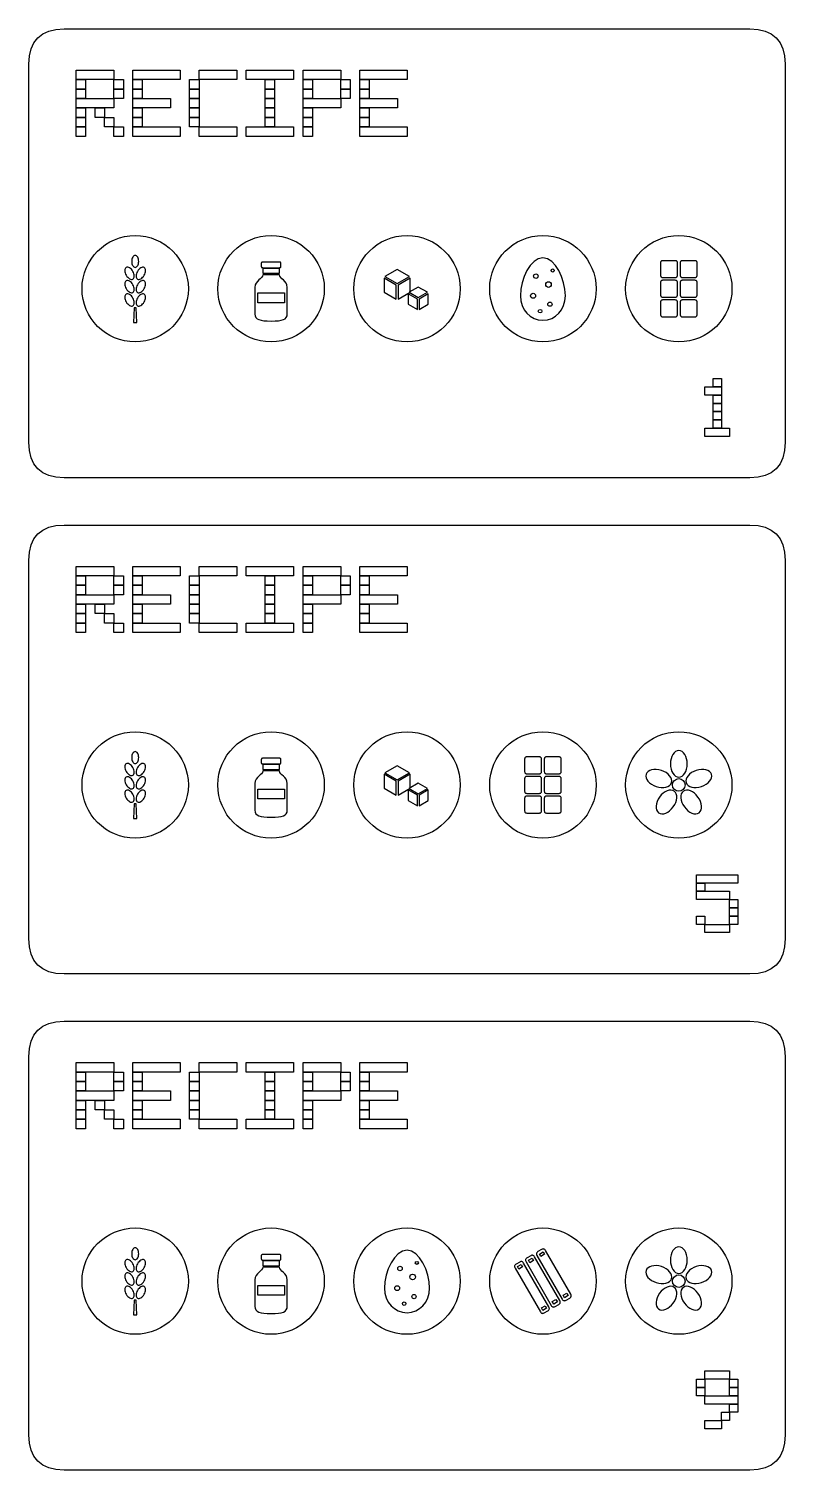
# Model space of a CAD drawing. Extents: x 4 to 272, y 4 to 252.
# Drawn here: x 4 to 68, y 130 to 252 of the extents above; entities that cross this region are included whole.
import ezdxf

# ---------------------------------------------------------------- set-up
doc = ezdxf.new("R2010")
doc.units = 0
doc.layers.add('CUT', color=1, linetype='CONTINUOUS')
doc.layers.add('RASTER', color=7, linetype='CONTINUOUS')

msp = doc.modelspace()

# ---------------------------------------------------------------- linework, layer by layer
at = {"layer": 'CUT'}
for points in [[(4, 249), (4.047, 249.703), (4.188, 250.313), (4.422, 250.828), (4.75, 251.25), (5.172, 251.578), (5.688, 251.813), (6.297, 251.953), (7, 252), (65, 252), (65.703, 251.953), (66.313, 251.813), (66.828, 251.578), (67.25, 251.25), (67.578, 250.828), (67.813, 250.313), (67.953, 249.703), (68, 249), (68, 217), (67.953, 216.297), (67.813, 215.688), (67.578, 215.172), (67.25, 214.75), (66.828, 214.422), (66.313, 214.188), (65.703, 214.047), (65, 214), (7, 214), (6.297, 214.047), (5.688, 214.188), (5.172, 214.422), (4.75, 214.75), (4.422, 215.172), (4.188, 215.688), (4.047, 216.297), (4, 217)], [(4, 207), (4.047, 207.703), (4.188, 208.313), (4.422, 208.828), (4.75, 209.25), (5.172, 209.578), (5.688, 209.813), (6.297, 209.953), (7, 210), (65, 210), (65.703, 209.953), (66.313, 209.813), (66.828, 209.578), (67.25, 209.25), (67.578, 208.828), (67.813, 208.313), (67.953, 207.703), (68, 207), (68, 175), (67.953, 174.297), (67.813, 173.688), (67.578, 173.172), (67.25, 172.75), (66.828, 172.422), (66.313, 172.188), (65.703, 172.047), (65, 172), (7, 172), (6.297, 172.047), (5.688, 172.188), (5.172, 172.422), (4.75, 172.75), (4.422, 173.172), (4.188, 173.688), (4.047, 174.297), (4, 175)], [(4, 165), (4.047, 165.703), (4.188, 166.313), (4.422, 166.828), (4.75, 167.25), (5.172, 167.578), (5.688, 167.813), (6.297, 167.953), (7, 168), (65, 168), (65.703, 167.953), (66.313, 167.813), (66.828, 167.578), (67.25, 167.25), (67.578, 166.828), (67.813, 166.313), (67.953, 165.703), (68, 165), (68, 133), (67.953, 132.297), (67.813, 131.688), (67.578, 131.172), (67.25, 130.75), (66.828, 130.422), (66.313, 130.188), (65.703, 130.047), (65, 130), (7, 130), (6.297, 130.047), (5.688, 130.188), (5.172, 130.422), (4.75, 130.75), (4.422, 131.172), (4.188, 131.688), (4.047, 132.297), (4, 133)]]:
    msp.add_lwpolyline(points, close=True, dxfattribs=at)
at = {"layer": 'RASTER'}
for points in [[(8, 248.5), (11.2, 248.5), (11.2, 247.7), (8, 247.7)], [(8, 247.7), (8.8, 247.7), (8.8, 246.9), (8, 246.9)], [(11.2, 247.7), (12, 247.7), (12, 246.9), (11.2, 246.9)], [(12.8, 248.5), (16.8, 248.5), (16.8, 247.7), (12.8, 247.7)], [(12.8, 247.7), (13.6, 247.7), (13.6, 246.9), (12.8, 246.9)], [(17.6, 247.7), (18.4, 247.7), (18.4, 246.9), (17.6, 246.9)], [(18.4, 248.5), (21.6, 248.5), (21.6, 247.7), (18.4, 247.7)], [(22.4, 248.5), (26.4, 248.5), (26.4, 247.7), (22.4, 247.7)], [(24, 247.7), (24.8, 247.7), (24.8, 246.9), (24, 246.9)], [(27.2, 248.5), (30.4, 248.5), (30.4, 247.7), (27.2, 247.7)], [(27.2, 247.7), (28, 247.7), (28, 246.9), (27.2, 246.9)], [(30.4, 247.7), (31.2, 247.7), (31.2, 246.9), (30.4, 246.9)], [(32, 248.5), (36, 248.5), (36, 247.7), (32, 247.7)], [(32, 247.7), (32.8, 247.7), (32.8, 246.9), (32, 246.9)], [(8, 246.9), (8.8, 246.9), (8.8, 246.1), (8, 246.1)], [(11.2, 246.9), (12, 246.9), (12, 246.1), (11.2, 246.1)], [(12.8, 246.9), (13.6, 246.9), (13.6, 246.1), (12.8, 246.1)], [(17.6, 246.9), (18.4, 246.9), (18.4, 246.1), (17.6, 246.1)], [(24, 246.9), (24.8, 246.9), (24.8, 246.1), (24, 246.1)], [(27.2, 246.9), (28, 246.9), (28, 246.1), (27.2, 246.1)], [(30.4, 246.9), (31.2, 246.9), (31.2, 246.1), (30.4, 246.1)], [(32, 246.9), (32.8, 246.9), (32.8, 246.1), (32, 246.1)], [(8, 246.1), (11.2, 246.1), (11.2, 245.3), (8, 245.3)], [(8, 245.3), (8.8, 245.3), (8.8, 244.5), (8, 244.5)], [(9.6, 245.3), (10.4, 245.3), (10.4, 244.5), (9.6, 244.5)], [(12.8, 246.1), (16, 246.1), (16, 245.3), (12.8, 245.3)], [(12.8, 245.3), (13.6, 245.3), (13.6, 244.5), (12.8, 244.5)], [(17.6, 246.1), (18.4, 246.1), (18.4, 245.3), (17.6, 245.3)], [(17.6, 245.3), (18.4, 245.3), (18.4, 244.5), (17.6, 244.5)], [(24, 246.1), (24.8, 246.1), (24.8, 245.3), (24, 245.3)], [(24, 245.3), (24.8, 245.3), (24.8, 244.5), (24, 244.5)], [(27.2, 246.1), (30.4, 246.1), (30.4, 245.3), (27.2, 245.3)], [(27.2, 245.3), (28, 245.3), (28, 244.5), (27.2, 244.5)], [(32, 246.1), (35.2, 246.1), (35.2, 245.3), (32, 245.3)], [(32, 245.3), (32.8, 245.3), (32.8, 244.5), (32, 244.5)], [(8, 244.5), (8.8, 244.5), (8.8, 243.7), (8, 243.7)], [(10.4, 244.5), (11.2, 244.5), (11.2, 243.7), (10.4, 243.7)], [(12.8, 244.5), (13.6, 244.5), (13.6, 243.7), (12.8, 243.7)], [(17.6, 244.5), (18.4, 244.5), (18.4, 243.7), (17.6, 243.7)], [(24, 244.5), (24.8, 244.5), (24.8, 243.7), (24, 243.7)], [(27.2, 244.5), (28, 244.5), (28, 243.7), (27.2, 243.7)], [(32, 244.5), (32.8, 244.5), (32.8, 243.7), (32, 243.7)], [(8, 243.7), (8.8, 243.7), (8.8, 242.9), (8, 242.9)], [(11.2, 243.7), (12, 243.7), (12, 242.9), (11.2, 242.9)], [(12.8, 243.7), (16.8, 243.7), (16.8, 242.9), (12.8, 242.9)], [(18.4, 243.7), (21.6, 243.7), (21.6, 242.9), (18.4, 242.9)], [(22.4, 243.7), (26.4, 243.7), (26.4, 242.9), (22.4, 242.9)], [(27.2, 243.7), (28, 243.7), (28, 242.9), (27.2, 242.9)], [(32, 243.7), (36, 243.7), (36, 242.9), (32, 242.9)], [(12.808, 231.47), (12.745, 231.565), (12.676, 231.648), (12.602, 231.715), (12.525, 231.768), (12.449, 231.803), (12.375, 231.821), (12.305, 231.818), (12.243, 231.795), (12.191, 231.753), (12.155, 231.694), (12.133, 231.621), (12.125, 231.537), (12.132, 231.445), (12.154, 231.347), (12.191, 231.245), (12.242, 231.143), (12.304, 231.048), (12.374, 230.966), (12.448, 230.898), (12.524, 230.846), (12.601, 230.81), (12.675, 230.793), (12.744, 230.795), (12.807, 230.818), (12.858, 230.861), (12.895, 230.92), (12.917, 230.993), (12.924, 231.077), (12.917, 231.169), (12.895, 231.267), (12.859, 231.368), (12.808, 231.47)], [(13.297, 232.317), (13.291, 232.418), (13.274, 232.513), (13.246, 232.599), (13.21, 232.674), (13.166, 232.735), (13.116, 232.782), (13.06, 232.811), (13, 232.822), (12.94, 232.811), (12.884, 232.782), (12.834, 232.735), (12.79, 232.674), (12.754, 232.599), (12.726, 232.513), (12.709, 232.418), (12.703, 232.317), (12.709, 232.215), (12.726, 232.12), (12.754, 232.034), (12.79, 231.96), (12.834, 231.898), (12.884, 231.851), (12.94, 231.822), (13, 231.812), (13.06, 231.822), (13.116, 231.851), (13.166, 231.898), (13.21, 231.96), (13.246, 232.034), (13.274, 232.12), (13.291, 232.215), (13.297, 232.317)], [(13.758, 231.143), (13.809, 231.245), (13.846, 231.347), (13.868, 231.445), (13.875, 231.537), (13.867, 231.621), (13.845, 231.694), (13.809, 231.753), (13.757, 231.795), (13.695, 231.818), (13.625, 231.821), (13.551, 231.803), (13.475, 231.768), (13.398, 231.715), (13.324, 231.648), (13.255, 231.565), (13.192, 231.47), (13.141, 231.368), (13.105, 231.267), (13.083, 231.169), (13.076, 231.077), (13.083, 230.993), (13.105, 230.92), (13.142, 230.861), (13.193, 230.818), (13.256, 230.795), (13.325, 230.793), (13.399, 230.81), (13.476, 230.846), (13.552, 230.898), (13.626, 230.966), (13.696, 231.048), (13.758, 231.143)], [(23.668, 232.138), (23.668, 231.901), (23.67, 231.873), (23.676, 231.849), (23.685, 231.828), (23.698, 231.812), (23.715, 231.799), (23.735, 231.789), (23.759, 231.784), (23.787, 231.782), (25.213, 231.782), (25.241, 231.784), (25.265, 231.789), (25.285, 231.799), (25.302, 231.812), (25.315, 231.828), (25.324, 231.849), (25.33, 231.873), (25.332, 231.901), (25.332, 232.138), (25.33, 232.166), (25.324, 232.19), (25.315, 232.211), (25.302, 232.228), (25.285, 232.24), (25.265, 232.25), (25.241, 232.255), (25.213, 232.257), (23.787, 232.257), (23.759, 232.255), (23.735, 232.25), (23.715, 232.24), (23.698, 232.228), (23.685, 232.211), (23.676, 232.19), (23.67, 232.166), (23.668, 232.138)], [(47.5, 232.614), (47.111, 232.534), (46.752, 232.313), (46.429, 231.975), (46.149, 231.544), (45.919, 231.047), (45.746, 230.509), (45.637, 229.953), (45.599, 229.406), (45.637, 228.976), (45.746, 228.58), (45.919, 228.226), (46.149, 227.921), (46.429, 227.672), (46.752, 227.485), (47.111, 227.368), (47.5, 227.327), (47.889, 227.368), (48.248, 227.485), (48.571, 227.672), (48.851, 227.921), (49.081, 228.226), (49.254, 228.58), (49.363, 228.976), (49.401, 229.406), (49.363, 229.953), (49.254, 230.509), (49.081, 231.047), (48.851, 231.544), (48.571, 231.975), (48.248, 232.313), (47.889, 232.534), (47.5, 232.614)], [(57.456, 232.198), (57.456, 231.129), (57.458, 231.087), (57.467, 231.051), (57.481, 231.02), (57.5, 230.995), (57.525, 230.975), (57.556, 230.962), (57.592, 230.953), (57.634, 230.95), (58.703, 230.95), (58.745, 230.953), (58.781, 230.962), (58.812, 230.975), (58.837, 230.995), (58.856, 231.02), (58.87, 231.051), (58.878, 231.087), (58.881, 231.129), (58.881, 232.198), (58.878, 232.24), (58.87, 232.276), (58.856, 232.306), (58.837, 232.331), (58.812, 232.351), (58.781, 232.365), (58.745, 232.373), (58.703, 232.376), (57.634, 232.376), (57.592, 232.373), (57.556, 232.365), (57.525, 232.351), (57.5, 232.331), (57.481, 232.306), (57.467, 232.276), (57.458, 232.24), (57.456, 232.198)], [(59.119, 232.198), (59.119, 231.129), (59.122, 231.087), (59.13, 231.051), (59.144, 231.02), (59.163, 230.995), (59.188, 230.975), (59.219, 230.962), (59.255, 230.953), (59.297, 230.95), (60.366, 230.95), (60.408, 230.953), (60.444, 230.962), (60.475, 230.975), (60.5, 230.995), (60.519, 231.02), (60.533, 231.051), (60.542, 231.087), (60.544, 231.129), (60.544, 232.198), (60.542, 232.24), (60.533, 232.276), (60.519, 232.306), (60.5, 232.331), (60.475, 232.351), (60.444, 232.365), (60.408, 232.373), (60.366, 232.376), (59.297, 232.376), (59.255, 232.373), (59.219, 232.365), (59.188, 232.351), (59.163, 232.331), (59.144, 232.306), (59.13, 232.276), (59.122, 232.24), (59.119, 232.198)], [(12.808, 230.342), (12.745, 230.437), (12.676, 230.519), (12.602, 230.587), (12.525, 230.639), (12.449, 230.675), (12.375, 230.692), (12.305, 230.69), (12.243, 230.667), (12.191, 230.624), (12.155, 230.565), (12.133, 230.492), (12.125, 230.408), (12.132, 230.316), (12.154, 230.218), (12.191, 230.117), (12.242, 230.015), (12.304, 229.92), (12.374, 229.837), (12.448, 229.77), (12.524, 229.717), (12.601, 229.682), (12.675, 229.664), (12.744, 229.667), (12.807, 229.69), (12.858, 229.732), (12.895, 229.791), (12.917, 229.864), (12.924, 229.948), (12.917, 230.04), (12.895, 230.138), (12.859, 230.24), (12.808, 230.342)], [(13.758, 230.015), (13.809, 230.117), (13.846, 230.218), (13.868, 230.316), (13.875, 230.408), (13.867, 230.492), (13.845, 230.565), (13.809, 230.624), (13.757, 230.667), (13.695, 230.69), (13.625, 230.692), (13.551, 230.675), (13.475, 230.639), (13.398, 230.587), (13.324, 230.519), (13.255, 230.437), (13.192, 230.342), (13.141, 230.24), (13.105, 230.138), (13.083, 230.04), (13.076, 229.948), (13.083, 229.864), (13.105, 229.791), (13.142, 229.732), (13.193, 229.69), (13.256, 229.667), (13.325, 229.664), (13.399, 229.682), (13.476, 229.717), (13.552, 229.77), (13.626, 229.837), (13.696, 229.92), (13.758, 230.015)], [(23.787, 231.188), (23.759, 231.064), (23.685, 230.954), (23.58, 230.85), (23.461, 230.743), (23.341, 230.624), (23.236, 230.486), (23.162, 230.321), (23.134, 230.119), (23.134, 227.862), (23.154, 227.7), (23.214, 227.568), (23.315, 227.465), (23.461, 227.386), (23.65, 227.33), (23.886, 227.294), (24.168, 227.274), (24.5, 227.268), (24.832, 227.274), (25.114, 227.294), (25.35, 227.33), (25.539, 227.386), (25.685, 227.465), (25.786, 227.568), (25.846, 227.7), (25.866, 227.862), (25.866, 230.119), (25.838, 230.321), (25.764, 230.486), (25.659, 230.624), (25.54, 230.743), (25.42, 230.85), (25.315, 230.954), (25.241, 231.064), (25.213, 231.188), (23.787, 231.188)], [(23.787, 231.723), (23.787, 231.307), (25.213, 231.307), (25.213, 231.723), (23.787, 231.723)], [(34.062, 230.909), (34.062, 229.721), (35.096, 229.127), (35.096, 230.315), (34.062, 230.909)], [(35.168, 231.628), (34.135, 231.034), (35.168, 230.44), (36.202, 231.034), (35.168, 231.628)], [(35.241, 230.315), (35.241, 229.127), (36.274, 229.721), (36.274, 230.909), (35.241, 230.315)], [(57.456, 230.535), (57.456, 229.465), (57.458, 229.424), (57.467, 229.387), (57.481, 229.357), (57.5, 229.332), (57.525, 229.312), (57.556, 229.298), (57.592, 229.29), (57.634, 229.287), (58.703, 229.287), (58.745, 229.29), (58.781, 229.298), (58.812, 229.312), (58.837, 229.332), (58.856, 229.357), (58.87, 229.387), (58.878, 229.424), (58.881, 229.465), (58.881, 230.535), (58.878, 230.576), (58.87, 230.613), (58.856, 230.643), (58.837, 230.668), (58.812, 230.688), (58.781, 230.702), (58.745, 230.71), (58.703, 230.713), (57.634, 230.713), (57.592, 230.71), (57.556, 230.702), (57.525, 230.688), (57.5, 230.668), (57.481, 230.643), (57.467, 230.613), (57.458, 230.576), (57.456, 230.535)], [(59.119, 230.535), (59.119, 229.465), (59.122, 229.424), (59.13, 229.387), (59.144, 229.357), (59.163, 229.332), (59.188, 229.312), (59.219, 229.298), (59.255, 229.29), (59.297, 229.287), (60.366, 229.287), (60.408, 229.29), (60.444, 229.298), (60.475, 229.312), (60.5, 229.332), (60.519, 229.357), (60.533, 229.387), (60.542, 229.424), (60.544, 229.465), (60.544, 230.535), (60.542, 230.576), (60.533, 230.613), (60.519, 230.643), (60.5, 230.668), (60.475, 230.688), (60.444, 230.702), (60.408, 230.71), (60.366, 230.713), (59.297, 230.713), (59.255, 230.71), (59.219, 230.702), (59.188, 230.688), (59.163, 230.668), (59.144, 230.643), (59.13, 230.613), (59.122, 230.576), (59.119, 230.535)], [(12.808, 229.213), (12.745, 229.308), (12.676, 229.39), (12.602, 229.458), (12.525, 229.511), (12.449, 229.546), (12.375, 229.563), (12.305, 229.561), (12.243, 229.538), (12.191, 229.495), (12.155, 229.436), (12.133, 229.364), (12.125, 229.28), (12.132, 229.187), (12.154, 229.089), (12.191, 228.988), (12.242, 228.886), (12.304, 228.791), (12.374, 228.709), (12.448, 228.641), (12.524, 228.589), (12.601, 228.553), (12.675, 228.536), (12.744, 228.538), (12.807, 228.561), (12.858, 228.604), (12.895, 228.663), (12.917, 228.736), (12.924, 228.82), (12.917, 228.912), (12.895, 229.01), (12.859, 229.111), (12.808, 229.213)], [(13.758, 228.886), (13.809, 228.988), (13.846, 229.089), (13.868, 229.187), (13.875, 229.28), (13.867, 229.364), (13.845, 229.436), (13.809, 229.495), (13.757, 229.538), (13.695, 229.561), (13.625, 229.563), (13.551, 229.546), (13.475, 229.511), (13.398, 229.458), (13.324, 229.39), (13.255, 229.308), (13.192, 229.213), (13.141, 229.111), (13.105, 229.01), (13.083, 228.912), (13.076, 228.82), (13.083, 228.736), (13.105, 228.663), (13.142, 228.604), (13.193, 228.561), (13.256, 228.538), (13.325, 228.536), (13.399, 228.553), (13.476, 228.589), (13.552, 228.641), (13.626, 228.709), (13.696, 228.791), (13.758, 228.886)], [(23.371, 229.644), (25.629, 229.644), (25.629, 228.812), (23.371, 228.812), (23.371, 229.644)], [(36.103, 229.572), (36.103, 228.681), (36.878, 228.236), (36.878, 229.127), (36.103, 229.572)], [(36.95, 230.143), (36.175, 229.697), (36.95, 229.252), (37.726, 229.697), (36.95, 230.143)], [(37.023, 229.127), (37.023, 228.236), (37.798, 228.681), (37.798, 229.572), (37.023, 229.127)], [(12.911, 228.396), (12.852, 227.149), (13.149, 227.149), (13.089, 228.396), (12.911, 228.396)], [(57.456, 228.871), (57.456, 227.802), (57.458, 227.76), (57.467, 227.724), (57.481, 227.694), (57.5, 227.669), (57.525, 227.649), (57.556, 227.635), (57.592, 227.627), (57.634, 227.624), (58.703, 227.624), (58.745, 227.627), (58.781, 227.635), (58.812, 227.649), (58.837, 227.669), (58.856, 227.694), (58.87, 227.724), (58.878, 227.76), (58.881, 227.802), (58.881, 228.871), (58.878, 228.913), (58.87, 228.949), (58.856, 228.98), (58.837, 229.005), (58.812, 229.025), (58.781, 229.038), (58.745, 229.047), (58.703, 229.05), (57.634, 229.05), (57.592, 229.047), (57.556, 229.038), (57.525, 229.025), (57.5, 229.005), (57.481, 228.98), (57.467, 228.949), (57.458, 228.913), (57.456, 228.871)], [(59.119, 228.871), (59.119, 227.802), (59.122, 227.76), (59.13, 227.724), (59.144, 227.694), (59.163, 227.669), (59.188, 227.649), (59.219, 227.635), (59.255, 227.627), (59.297, 227.624), (60.366, 227.624), (60.408, 227.627), (60.444, 227.635), (60.475, 227.649), (60.5, 227.669), (60.519, 227.694), (60.533, 227.724), (60.542, 227.76), (60.544, 227.802), (60.544, 228.871), (60.542, 228.913), (60.533, 228.949), (60.519, 228.98), (60.5, 229.005), (60.475, 229.025), (60.444, 229.038), (60.408, 229.047), (60.366, 229.05), (59.297, 229.05), (59.255, 229.047), (59.219, 229.038), (59.188, 229.025), (59.163, 229.005), (59.144, 228.98), (59.13, 228.949), (59.122, 228.913), (59.119, 228.871)], [(61.9, 222.4), (62.6, 222.4), (62.6, 221.7), (61.9, 221.7)], [(61.2, 221.7), (62.6, 221.7), (62.6, 221), (61.2, 221)], [(61.9, 221), (62.6, 221), (62.6, 220.3), (61.9, 220.3)], [(61.9, 220.3), (62.6, 220.3), (62.6, 219.6), (61.9, 219.6)], [(61.9, 219.6), (62.6, 219.6), (62.6, 218.9), (61.9, 218.9)], [(61.9, 218.9), (62.6, 218.9), (62.6, 218.2), (61.9, 218.2)], [(61.2, 218.2), (63.3, 218.2), (63.3, 217.5), (61.2, 217.5)], [(8, 206.5), (11.2, 206.5), (11.2, 205.7), (8, 205.7)], [(12.8, 206.5), (16.8, 206.5), (16.8, 205.7), (12.8, 205.7)], [(18.4, 206.5), (21.6, 206.5), (21.6, 205.7), (18.4, 205.7)], [(22.4, 206.5), (26.4, 206.5), (26.4, 205.7), (22.4, 205.7)], [(27.2, 206.5), (30.4, 206.5), (30.4, 205.7), (27.2, 205.7)], [(32, 206.5), (36, 206.5), (36, 205.7), (32, 205.7)], [(8, 205.7), (8.8, 205.7), (8.8, 204.9), (8, 204.9)], [(11.2, 205.7), (12, 205.7), (12, 204.9), (11.2, 204.9)], [(12.8, 205.7), (13.6, 205.7), (13.6, 204.9), (12.8, 204.9)], [(17.6, 205.7), (18.4, 205.7), (18.4, 204.9), (17.6, 204.9)], [(24, 205.7), (24.8, 205.7), (24.8, 204.9), (24, 204.9)], [(27.2, 205.7), (28, 205.7), (28, 204.9), (27.2, 204.9)], [(30.4, 205.7), (31.2, 205.7), (31.2, 204.9), (30.4, 204.9)], [(32, 205.7), (32.8, 205.7), (32.8, 204.9), (32, 204.9)], [(8, 204.9), (8.8, 204.9), (8.8, 204.1), (8, 204.1)], [(8, 204.1), (11.2, 204.1), (11.2, 203.3), (8, 203.3)], [(11.2, 204.9), (12, 204.9), (12, 204.1), (11.2, 204.1)], [(12.8, 204.9), (13.6, 204.9), (13.6, 204.1), (12.8, 204.1)], [(12.8, 204.1), (16, 204.1), (16, 203.3), (12.8, 203.3)], [(17.6, 204.9), (18.4, 204.9), (18.4, 204.1), (17.6, 204.1)], [(17.6, 204.1), (18.4, 204.1), (18.4, 203.3), (17.6, 203.3)], [(24, 204.9), (24.8, 204.9), (24.8, 204.1), (24, 204.1)], [(24, 204.1), (24.8, 204.1), (24.8, 203.3), (24, 203.3)], [(27.2, 204.9), (28, 204.9), (28, 204.1), (27.2, 204.1)], [(27.2, 204.1), (30.4, 204.1), (30.4, 203.3), (27.2, 203.3)], [(30.4, 204.9), (31.2, 204.9), (31.2, 204.1), (30.4, 204.1)], [(32, 204.9), (32.8, 204.9), (32.8, 204.1), (32, 204.1)], [(32, 204.1), (35.2, 204.1), (35.2, 203.3), (32, 203.3)], [(8, 203.3), (8.8, 203.3), (8.8, 202.5), (8, 202.5)], [(9.6, 203.3), (10.4, 203.3), (10.4, 202.5), (9.6, 202.5)], [(12.8, 203.3), (13.6, 203.3), (13.6, 202.5), (12.8, 202.5)], [(17.6, 203.3), (18.4, 203.3), (18.4, 202.5), (17.6, 202.5)], [(24, 203.3), (24.8, 203.3), (24.8, 202.5), (24, 202.5)], [(27.2, 203.3), (28, 203.3), (28, 202.5), (27.2, 202.5)], [(32, 203.3), (32.8, 203.3), (32.8, 202.5), (32, 202.5)], [(8, 202.5), (8.8, 202.5), (8.8, 201.7), (8, 201.7)], [(8, 201.7), (8.8, 201.7), (8.8, 200.9), (8, 200.9)], [(10.4, 202.5), (11.2, 202.5), (11.2, 201.7), (10.4, 201.7)], [(11.2, 201.7), (12, 201.7), (12, 200.9), (11.2, 200.9)], [(12.8, 202.5), (13.6, 202.5), (13.6, 201.7), (12.8, 201.7)], [(12.8, 201.7), (16.8, 201.7), (16.8, 200.9), (12.8, 200.9)], [(17.6, 202.5), (18.4, 202.5), (18.4, 201.7), (17.6, 201.7)], [(18.4, 201.7), (21.6, 201.7), (21.6, 200.9), (18.4, 200.9)], [(22.4, 201.7), (26.4, 201.7), (26.4, 200.9), (22.4, 200.9)], [(24, 202.5), (24.8, 202.5), (24.8, 201.7), (24, 201.7)], [(27.2, 202.5), (28, 202.5), (28, 201.7), (27.2, 201.7)], [(27.2, 201.7), (28, 201.7), (28, 200.9), (27.2, 200.9)], [(32, 202.5), (32.8, 202.5), (32.8, 201.7), (32, 201.7)], [(32, 201.7), (36, 201.7), (36, 200.9), (32, 200.9)], [(13.297, 190.317), (13.291, 190.418), (13.274, 190.513), (13.246, 190.599), (13.21, 190.674), (13.166, 190.735), (13.116, 190.782), (13.06, 190.811), (13, 190.822), (12.94, 190.811), (12.884, 190.782), (12.834, 190.735), (12.79, 190.674), (12.754, 190.599), (12.726, 190.513), (12.709, 190.418), (12.703, 190.317), (12.709, 190.215), (12.726, 190.12), (12.754, 190.034), (12.79, 189.96), (12.834, 189.898), (12.884, 189.851), (12.94, 189.822), (13, 189.812), (13.06, 189.822), (13.116, 189.851), (13.166, 189.898), (13.21, 189.96), (13.246, 190.034), (13.274, 190.12), (13.291, 190.215), (13.297, 190.317)], [(45.956, 190.198), (45.956, 189.129), (45.958, 189.087), (45.967, 189.051), (45.981, 189.02), (46, 188.995), (46.025, 188.975), (46.056, 188.962), (46.092, 188.953), (46.134, 188.95), (47.203, 188.95), (47.245, 188.953), (47.281, 188.962), (47.312, 188.975), (47.337, 188.995), (47.356, 189.02), (47.37, 189.051), (47.378, 189.087), (47.381, 189.129), (47.381, 190.198), (47.378, 190.24), (47.37, 190.276), (47.356, 190.306), (47.337, 190.331), (47.312, 190.351), (47.281, 190.365), (47.245, 190.373), (47.203, 190.376), (46.134, 190.376), (46.092, 190.373), (46.056, 190.365), (46.025, 190.351), (46, 190.331), (45.981, 190.306), (45.967, 190.276), (45.958, 190.24), (45.956, 190.198)], [(47.619, 190.198), (47.619, 189.129), (47.622, 189.087), (47.63, 189.051), (47.644, 189.02), (47.663, 188.995), (47.688, 188.975), (47.719, 188.962), (47.755, 188.953), (47.797, 188.95), (48.866, 188.95), (48.908, 188.953), (48.944, 188.962), (48.975, 188.975), (49, 188.995), (49.019, 189.02), (49.033, 189.051), (49.042, 189.087), (49.044, 189.129), (49.044, 190.198), (49.042, 190.24), (49.033, 190.276), (49.019, 190.306), (49, 190.331), (48.975, 190.351), (48.944, 190.365), (48.908, 190.373), (48.866, 190.376), (47.797, 190.376), (47.755, 190.373), (47.719, 190.365), (47.688, 190.351), (47.663, 190.331), (47.644, 190.306), (47.63, 190.276), (47.622, 190.24), (47.619, 190.198)], [(59.713, 189.782), (59.698, 190.009), (59.657, 190.221), (59.591, 190.413), (59.504, 190.58), (59.399, 190.718), (59.277, 190.822), (59.144, 190.888), (59, 190.911), (58.856, 190.888), (58.723, 190.822), (58.601, 190.718), (58.496, 190.58), (58.409, 190.413), (58.343, 190.221), (58.302, 190.009), (58.287, 189.782), (58.302, 189.555), (58.343, 189.343), (58.409, 189.151), (58.496, 188.984), (58.601, 188.846), (58.723, 188.742), (58.856, 188.676), (59, 188.653), (59.144, 188.676), (59.277, 188.742), (59.399, 188.846), (59.504, 188.984), (59.591, 189.151), (59.657, 189.343), (59.698, 189.555), (59.713, 189.782)], [(12.808, 189.47), (12.745, 189.565), (12.676, 189.648), (12.602, 189.715), (12.525, 189.768), (12.449, 189.803), (12.375, 189.821), (12.305, 189.818), (12.243, 189.795), (12.191, 189.753), (12.155, 189.694), (12.133, 189.621), (12.125, 189.537), (12.132, 189.445), (12.154, 189.347), (12.191, 189.245), (12.242, 189.143), (12.304, 189.048), (12.374, 188.966), (12.448, 188.898), (12.524, 188.846), (12.601, 188.81), (12.675, 188.793), (12.744, 188.795), (12.807, 188.818), (12.858, 188.861), (12.895, 188.92), (12.917, 188.993), (12.924, 189.077), (12.917, 189.169), (12.895, 189.267), (12.859, 189.368), (12.808, 189.47)], [(13.758, 189.143), (13.809, 189.245), (13.846, 189.347), (13.868, 189.445), (13.875, 189.537), (13.867, 189.621), (13.845, 189.694), (13.809, 189.753), (13.757, 189.795), (13.695, 189.818), (13.625, 189.821), (13.551, 189.803), (13.475, 189.768), (13.398, 189.715), (13.324, 189.648), (13.255, 189.565), (13.192, 189.47), (13.141, 189.368), (13.105, 189.267), (13.083, 189.169), (13.076, 189.077), (13.083, 188.993), (13.105, 188.92), (13.142, 188.861), (13.193, 188.818), (13.256, 188.795), (13.325, 188.793), (13.399, 188.81), (13.476, 188.846), (13.552, 188.898), (13.626, 188.966), (13.696, 189.048), (13.758, 189.143)], [(23.787, 189.188), (23.759, 189.064), (23.685, 188.954), (23.58, 188.85), (23.461, 188.743), (23.341, 188.624), (23.236, 188.486), (23.162, 188.321), (23.134, 188.119), (23.134, 185.862), (23.154, 185.7), (23.214, 185.568), (23.315, 185.465), (23.461, 185.386), (23.65, 185.33), (23.886, 185.294), (24.168, 185.274), (24.5, 185.268), (24.832, 185.274), (25.114, 185.294), (25.35, 185.33), (25.539, 185.386), (25.685, 185.465), (25.786, 185.568), (25.846, 185.7), (25.866, 185.862), (25.866, 188.119), (25.838, 188.321), (25.764, 188.486), (25.659, 188.624), (25.54, 188.743), (25.42, 188.85), (25.315, 188.954), (25.241, 189.064), (25.213, 189.188), (23.787, 189.188)], [(23.668, 190.138), (23.668, 189.901), (23.67, 189.873), (23.676, 189.849), (23.685, 189.828), (23.698, 189.812), (23.715, 189.799), (23.735, 189.789), (23.759, 189.784), (23.787, 189.782), (25.213, 189.782), (25.241, 189.784), (25.265, 189.789), (25.285, 189.799), (25.302, 189.812), (25.315, 189.828), (25.324, 189.849), (25.33, 189.873), (25.332, 189.901), (25.332, 190.138), (25.33, 190.166), (25.324, 190.19), (25.315, 190.211), (25.302, 190.228), (25.285, 190.24), (25.265, 190.25), (25.241, 190.255), (25.213, 190.257), (23.787, 190.257), (23.759, 190.255), (23.735, 190.25), (23.715, 190.24), (23.698, 190.228), (23.685, 190.211), (23.676, 190.19), (23.67, 190.166), (23.668, 190.138)], [(23.787, 189.723), (23.787, 189.307), (25.213, 189.307), (25.213, 189.723), (23.787, 189.723)], [(35.168, 189.628), (34.135, 189.034), (35.168, 188.44), (36.202, 189.034), (35.168, 189.628)], [(57.525, 189.229), (57.305, 189.285), (57.09, 189.311), (56.888, 189.308), (56.702, 189.277), (56.538, 189.219), (56.402, 189.136), (56.298, 189.029), (56.232, 188.899), (56.209, 188.756), (56.23, 188.608), (56.292, 188.461), (56.39, 188.318), (56.522, 188.184), (56.684, 188.062), (56.873, 187.957), (57.085, 187.873), (57.306, 187.816), (57.52, 187.79), (57.723, 187.794), (57.908, 187.825), (58.072, 187.882), (58.208, 187.965), (58.312, 188.072), (58.379, 188.202), (58.401, 188.346), (58.38, 188.493), (58.318, 188.641), (58.22, 188.783), (58.088, 188.918), (57.926, 189.04), (57.737, 189.145), (57.525, 189.229)], [(60.915, 187.873), (61.127, 187.957), (61.316, 188.062), (61.478, 188.184), (61.61, 188.318), (61.708, 188.461), (61.77, 188.608), (61.791, 188.756), (61.768, 188.899), (61.702, 189.029), (61.598, 189.136), (61.462, 189.219), (61.298, 189.277), (61.112, 189.308), (60.91, 189.311), (60.695, 189.285), (60.475, 189.229), (60.263, 189.145), (60.074, 189.04), (59.912, 188.918), (59.78, 188.783), (59.682, 188.641), (59.62, 188.493), (59.599, 188.346), (59.621, 188.202), (59.688, 188.072), (59.792, 187.965), (59.928, 187.882), (60.092, 187.825), (60.277, 187.794), (60.48, 187.79), (60.694, 187.816), (60.915, 187.873)], [(12.808, 188.342), (12.745, 188.437), (12.676, 188.519), (12.602, 188.587), (12.525, 188.639), (12.449, 188.675), (12.375, 188.692), (12.305, 188.69), (12.243, 188.667), (12.191, 188.624), (12.155, 188.565), (12.133, 188.492), (12.125, 188.408), (12.132, 188.316), (12.154, 188.218), (12.191, 188.117), (12.242, 188.015), (12.304, 187.92), (12.374, 187.837), (12.448, 187.77), (12.524, 187.717), (12.601, 187.682), (12.675, 187.664), (12.744, 187.667), (12.807, 187.69), (12.858, 187.732), (12.895, 187.791), (12.917, 187.864), (12.924, 187.948), (12.917, 188.04), (12.895, 188.138), (12.859, 188.24), (12.808, 188.342)], [(13.758, 188.015), (13.809, 188.117), (13.846, 188.218), (13.868, 188.316), (13.875, 188.408), (13.867, 188.492), (13.845, 188.565), (13.809, 188.624), (13.757, 188.667), (13.695, 188.69), (13.625, 188.692), (13.551, 188.675), (13.475, 188.639), (13.398, 188.587), (13.324, 188.519), (13.255, 188.437), (13.192, 188.342), (13.141, 188.24), (13.105, 188.138), (13.083, 188.04), (13.076, 187.948), (13.083, 187.864), (13.105, 187.791), (13.142, 187.732), (13.193, 187.69), (13.256, 187.667), (13.325, 187.664), (13.399, 187.682), (13.476, 187.717), (13.552, 187.77), (13.626, 187.837), (13.696, 187.92), (13.758, 188.015)], [(34.062, 188.909), (34.062, 187.721), (35.096, 187.127), (35.096, 188.315), (34.062, 188.909)], [(35.241, 188.315), (35.241, 187.127), (36.274, 187.721), (36.274, 188.909), (35.241, 188.315)], [(36.95, 188.143), (36.175, 187.697), (36.95, 187.252), (37.726, 187.697), (36.95, 188.143)], [(45.956, 188.535), (45.956, 187.465), (45.958, 187.424), (45.967, 187.387), (45.981, 187.357), (46, 187.332), (46.025, 187.312), (46.056, 187.298), (46.092, 187.29), (46.134, 187.287), (47.203, 187.287), (47.245, 187.29), (47.281, 187.298), (47.312, 187.312), (47.337, 187.332), (47.356, 187.357), (47.37, 187.387), (47.378, 187.424), (47.381, 187.465), (47.381, 188.535), (47.378, 188.576), (47.37, 188.613), (47.356, 188.643), (47.337, 188.668), (47.312, 188.688), (47.281, 188.702), (47.245, 188.71), (47.203, 188.713), (46.134, 188.713), (46.092, 188.71), (46.056, 188.702), (46.025, 188.688), (46, 188.668), (45.981, 188.643), (45.967, 188.613), (45.958, 188.576), (45.956, 188.535)], [(47.619, 188.535), (47.619, 187.465), (47.622, 187.424), (47.63, 187.387), (47.644, 187.357), (47.663, 187.332), (47.688, 187.312), (47.719, 187.298), (47.755, 187.29), (47.797, 187.287), (48.866, 187.287), (48.908, 187.29), (48.944, 187.298), (48.975, 187.312), (49, 187.332), (49.019, 187.357), (49.033, 187.387), (49.042, 187.424), (49.044, 187.465), (49.044, 188.535), (49.042, 188.576), (49.033, 188.613), (49.019, 188.643), (49, 188.668), (48.975, 188.688), (48.944, 188.702), (48.908, 188.71), (48.866, 188.713), (47.797, 188.713), (47.755, 188.71), (47.719, 188.702), (47.688, 188.688), (47.663, 188.668), (47.644, 188.643), (47.63, 188.613), (47.622, 188.576), (47.619, 188.535)], [(12.808, 187.213), (12.745, 187.308), (12.676, 187.39), (12.602, 187.458), (12.525, 187.511), (12.449, 187.546), (12.375, 187.563), (12.305, 187.561), (12.243, 187.538), (12.191, 187.495), (12.155, 187.436), (12.133, 187.364), (12.125, 187.28), (12.132, 187.187), (12.154, 187.089), (12.191, 186.988), (12.242, 186.886), (12.304, 186.791), (12.374, 186.709), (12.448, 186.641), (12.524, 186.589), (12.601, 186.553), (12.675, 186.536), (12.744, 186.538), (12.807, 186.561), (12.858, 186.604), (12.895, 186.663), (12.917, 186.736), (12.924, 186.82), (12.917, 186.912), (12.895, 187.01), (12.859, 187.111), (12.808, 187.213)], [(13.758, 186.886), (13.809, 186.988), (13.846, 187.089), (13.868, 187.187), (13.875, 187.28), (13.867, 187.364), (13.845, 187.436), (13.809, 187.495), (13.757, 187.538), (13.695, 187.561), (13.625, 187.563), (13.551, 187.546), (13.475, 187.511), (13.398, 187.458), (13.324, 187.39), (13.255, 187.308), (13.192, 187.213), (13.141, 187.111), (13.105, 187.01), (13.083, 186.912), (13.076, 186.82), (13.083, 186.736), (13.105, 186.663), (13.142, 186.604), (13.193, 186.561), (13.256, 186.538), (13.325, 186.536), (13.399, 186.553), (13.476, 186.589), (13.552, 186.641), (13.626, 186.709), (13.696, 186.791), (13.758, 186.886)], [(23.371, 187.644), (25.629, 187.644), (25.629, 186.812), (23.371, 186.812), (23.371, 187.644)], [(36.103, 187.572), (36.103, 186.681), (36.878, 186.236), (36.878, 187.127), (36.103, 187.572)], [(37.023, 187.127), (37.023, 186.236), (37.798, 186.681), (37.798, 187.572), (37.023, 187.127)], [(45.956, 186.871), (45.956, 185.802), (45.958, 185.76), (45.967, 185.724), (45.981, 185.694), (46, 185.669), (46.025, 185.649), (46.056, 185.635), (46.092, 185.627), (46.134, 185.624), (47.203, 185.624), (47.245, 185.627), (47.281, 185.635), (47.312, 185.649), (47.337, 185.669), (47.356, 185.694), (47.37, 185.724), (47.378, 185.76), (47.381, 185.802), (47.381, 186.871), (47.378, 186.913), (47.37, 186.949), (47.356, 186.98), (47.337, 187.005), (47.312, 187.025), (47.281, 187.038), (47.245, 187.047), (47.203, 187.05), (46.134, 187.05), (46.092, 187.047), (46.056, 187.038), (46.025, 187.025), (46, 187.005), (45.981, 186.98), (45.967, 186.949), (45.958, 186.913), (45.956, 186.871)], [(47.619, 186.871), (47.619, 185.802), (47.622, 185.76), (47.63, 185.724), (47.644, 185.694), (47.663, 185.669), (47.688, 185.649), (47.719, 185.635), (47.755, 185.627), (47.797, 185.624), (48.866, 185.624), (48.908, 185.627), (48.944, 185.635), (48.975, 185.649), (49, 185.669), (49.019, 185.694), (49.033, 185.724), (49.042, 185.76), (49.044, 185.802), (49.044, 186.871), (49.042, 186.913), (49.033, 186.949), (49.019, 186.98), (49, 187.005), (48.975, 187.025), (48.944, 187.038), (48.908, 187.047), (48.866, 187.05), (47.797, 187.05), (47.755, 187.047), (47.719, 187.038), (47.688, 187.025), (47.663, 187.005), (47.644, 186.98), (47.63, 186.949), (47.622, 186.913), (47.619, 186.871)], [(57.376, 186.977), (57.254, 186.785), (57.163, 186.589), (57.103, 186.395), (57.076, 186.209), (57.08, 186.035), (57.117, 185.88), (57.186, 185.748), (57.289, 185.645), (57.419, 185.579), (57.566, 185.554), (57.725, 185.567), (57.891, 185.616), (58.06, 185.7), (58.226, 185.817), (58.384, 185.964), (58.529, 186.139), (58.651, 186.332), (58.742, 186.528), (58.802, 186.721), (58.829, 186.908), (58.825, 187.081), (58.788, 187.237), (58.719, 187.368), (58.616, 187.471), (58.486, 187.537), (58.339, 187.563), (58.18, 187.55), (58.014, 187.5), (57.845, 187.416), (57.679, 187.3), (57.521, 187.153), (57.376, 186.977)], [(59.471, 186.139), (59.616, 185.964), (59.774, 185.817), (59.94, 185.7), (60.109, 185.616), (60.275, 185.567), (60.434, 185.554), (60.581, 185.579), (60.711, 185.645), (60.814, 185.748), (60.883, 185.88), (60.92, 186.035), (60.924, 186.209), (60.897, 186.395), (60.837, 186.589), (60.746, 186.785), (60.624, 186.977), (60.479, 187.153), (60.321, 187.3), (60.155, 187.416), (59.986, 187.5), (59.82, 187.55), (59.661, 187.563), (59.514, 187.537), (59.384, 187.471), (59.281, 187.368), (59.212, 187.237), (59.175, 187.081), (59.171, 186.908), (59.198, 186.721), (59.258, 186.528), (59.349, 186.332), (59.471, 186.139)], [(12.911, 186.396), (12.852, 185.149), (13.149, 185.149), (13.089, 186.396), (12.911, 186.396)], [(60.5, 180.4), (64, 180.4), (64, 179.7), (60.5, 179.7)], [(60.5, 179.7), (61.2, 179.7), (61.2, 179), (60.5, 179)], [(60.5, 179), (63.3, 179), (63.3, 178.3), (60.5, 178.3)], [(63.3, 178.3), (64, 178.3), (64, 177.6), (63.3, 177.6)], [(60.5, 176.9), (61.2, 176.9), (61.2, 176.2), (60.5, 176.2)], [(63.3, 177.6), (64, 177.6), (64, 176.9), (63.3, 176.9)], [(63.3, 176.9), (64, 176.9), (64, 176.2), (63.3, 176.2)], [(61.2, 176.2), (63.3, 176.2), (63.3, 175.5), (61.2, 175.5)], [(8, 164.5), (11.2, 164.5), (11.2, 163.7), (8, 163.7)], [(8, 163.7), (8.8, 163.7), (8.8, 162.9), (8, 162.9)], [(11.2, 163.7), (12, 163.7), (12, 162.9), (11.2, 162.9)], [(12.8, 164.5), (16.8, 164.5), (16.8, 163.7), (12.8, 163.7)], [(12.8, 163.7), (13.6, 163.7), (13.6, 162.9), (12.8, 162.9)], [(17.6, 163.7), (18.4, 163.7), (18.4, 162.9), (17.6, 162.9)], [(18.4, 164.5), (21.6, 164.5), (21.6, 163.7), (18.4, 163.7)], [(22.4, 164.5), (26.4, 164.5), (26.4, 163.7), (22.4, 163.7)], [(24, 163.7), (24.8, 163.7), (24.8, 162.9), (24, 162.9)], [(27.2, 164.5), (30.4, 164.5), (30.4, 163.7), (27.2, 163.7)], [(27.2, 163.7), (28, 163.7), (28, 162.9), (27.2, 162.9)], [(30.4, 163.7), (31.2, 163.7), (31.2, 162.9), (30.4, 162.9)], [(32, 164.5), (36, 164.5), (36, 163.7), (32, 163.7)], [(32, 163.7), (32.8, 163.7), (32.8, 162.9), (32, 162.9)], [(8, 162.9), (8.8, 162.9), (8.8, 162.1), (8, 162.1)], [(11.2, 162.9), (12, 162.9), (12, 162.1), (11.2, 162.1)], [(12.8, 162.9), (13.6, 162.9), (13.6, 162.1), (12.8, 162.1)], [(17.6, 162.9), (18.4, 162.9), (18.4, 162.1), (17.6, 162.1)], [(24, 162.9), (24.8, 162.9), (24.8, 162.1), (24, 162.1)], [(27.2, 162.9), (28, 162.9), (28, 162.1), (27.2, 162.1)], [(30.4, 162.9), (31.2, 162.9), (31.2, 162.1), (30.4, 162.1)], [(32, 162.9), (32.8, 162.9), (32.8, 162.1), (32, 162.1)], [(8, 162.1), (11.2, 162.1), (11.2, 161.3), (8, 161.3)], [(8, 161.3), (8.8, 161.3), (8.8, 160.5), (8, 160.5)], [(9.6, 161.3), (10.4, 161.3), (10.4, 160.5), (9.6, 160.5)], [(12.8, 162.1), (16, 162.1), (16, 161.3), (12.8, 161.3)], [(12.8, 161.3), (13.6, 161.3), (13.6, 160.5), (12.8, 160.5)], [(17.6, 162.1), (18.4, 162.1), (18.4, 161.3), (17.6, 161.3)], [(17.6, 161.3), (18.4, 161.3), (18.4, 160.5), (17.6, 160.5)], [(24, 162.1), (24.8, 162.1), (24.8, 161.3), (24, 161.3)], [(24, 161.3), (24.8, 161.3), (24.8, 160.5), (24, 160.5)], [(27.2, 162.1), (30.4, 162.1), (30.4, 161.3), (27.2, 161.3)], [(27.2, 161.3), (28, 161.3), (28, 160.5), (27.2, 160.5)], [(32, 162.1), (35.2, 162.1), (35.2, 161.3), (32, 161.3)], [(32, 161.3), (32.8, 161.3), (32.8, 160.5), (32, 160.5)], [(8, 160.5), (8.8, 160.5), (8.8, 159.7), (8, 159.7)], [(10.4, 160.5), (11.2, 160.5), (11.2, 159.7), (10.4, 159.7)], [(12.8, 160.5), (13.6, 160.5), (13.6, 159.7), (12.8, 159.7)], [(17.6, 160.5), (18.4, 160.5), (18.4, 159.7), (17.6, 159.7)], [(24, 160.5), (24.8, 160.5), (24.8, 159.7), (24, 159.7)], [(27.2, 160.5), (28, 160.5), (28, 159.7), (27.2, 159.7)], [(32, 160.5), (32.8, 160.5), (32.8, 159.7), (32, 159.7)], [(8, 159.7), (8.8, 159.7), (8.8, 158.9), (8, 158.9)], [(11.2, 159.7), (12, 159.7), (12, 158.9), (11.2, 158.9)], [(12.8, 159.7), (16.8, 159.7), (16.8, 158.9), (12.8, 158.9)], [(18.4, 159.7), (21.6, 159.7), (21.6, 158.9), (18.4, 158.9)], [(22.4, 159.7), (26.4, 159.7), (26.4, 158.9), (22.4, 158.9)], [(27.2, 159.7), (28, 159.7), (28, 158.9), (27.2, 158.9)], [(32, 159.7), (36, 159.7), (36, 158.9), (32, 158.9)], [(59.713, 147.782), (59.698, 148.009), (59.657, 148.221), (59.591, 148.413), (59.504, 148.58), (59.399, 148.718), (59.277, 148.822), (59.144, 148.888), (59, 148.911), (58.856, 148.888), (58.723, 148.822), (58.601, 148.718), (58.496, 148.58), (58.409, 148.413), (58.343, 148.221), (58.302, 148.009), (58.287, 147.782), (58.302, 147.555), (58.343, 147.343), (58.409, 147.151), (58.496, 146.984), (58.601, 146.846), (58.723, 146.742), (58.856, 146.676), (59, 146.653), (59.144, 146.676), (59.277, 146.742), (59.399, 146.846), (59.504, 146.984), (59.591, 147.151), (59.657, 147.343), (59.698, 147.555), (59.713, 147.782)], [(12.808, 147.47), (12.745, 147.565), (12.676, 147.648), (12.602, 147.715), (12.525, 147.768), (12.449, 147.803), (12.375, 147.821), (12.305, 147.818), (12.243, 147.795), (12.191, 147.753), (12.155, 147.694), (12.133, 147.621), (12.125, 147.537), (12.132, 147.445), (12.154, 147.347), (12.191, 147.245), (12.242, 147.143), (12.304, 147.048), (12.374, 146.966), (12.448, 146.898), (12.524, 146.846), (12.601, 146.81), (12.675, 146.793), (12.744, 146.795), (12.807, 146.818), (12.858, 146.861), (12.895, 146.92), (12.917, 146.993), (12.924, 147.077), (12.917, 147.169), (12.895, 147.267), (12.859, 147.368), (12.808, 147.47)], [(13.297, 148.317), (13.291, 148.418), (13.274, 148.513), (13.246, 148.599), (13.21, 148.674), (13.166, 148.735), (13.116, 148.782), (13.06, 148.811), (13, 148.822), (12.94, 148.811), (12.884, 148.782), (12.834, 148.735), (12.79, 148.674), (12.754, 148.599), (12.726, 148.513), (12.709, 148.418), (12.703, 148.317), (12.709, 148.215), (12.726, 148.12), (12.754, 148.034), (12.79, 147.96), (12.834, 147.898), (12.884, 147.851), (12.94, 147.822), (13, 147.812), (13.06, 147.822), (13.116, 147.851), (13.166, 147.898), (13.21, 147.96), (13.246, 148.034), (13.274, 148.12), (13.291, 148.215), (13.297, 148.317)], [(13.758, 147.143), (13.809, 147.245), (13.846, 147.347), (13.868, 147.445), (13.875, 147.537), (13.867, 147.621), (13.845, 147.694), (13.809, 147.753), (13.757, 147.795), (13.695, 147.818), (13.625, 147.821), (13.551, 147.803), (13.475, 147.768), (13.398, 147.715), (13.324, 147.648), (13.255, 147.565), (13.192, 147.47), (13.141, 147.368), (13.105, 147.267), (13.083, 147.169), (13.076, 147.077), (13.083, 146.993), (13.105, 146.92), (13.142, 146.861), (13.193, 146.818), (13.256, 146.795), (13.325, 146.793), (13.399, 146.81), (13.476, 146.846), (13.552, 146.898), (13.626, 146.966), (13.696, 147.048), (13.758, 147.143)], [(23.668, 148.138), (23.668, 147.901), (23.67, 147.873), (23.676, 147.849), (23.685, 147.828), (23.698, 147.812), (23.715, 147.799), (23.735, 147.789), (23.759, 147.784), (23.787, 147.782), (25.213, 147.782), (25.241, 147.784), (25.265, 147.789), (25.285, 147.799), (25.302, 147.812), (25.315, 147.828), (25.324, 147.849), (25.33, 147.873), (25.332, 147.901), (25.332, 148.138), (25.33, 148.166), (25.324, 148.19), (25.315, 148.211), (25.302, 148.228), (25.285, 148.24), (25.265, 148.25), (25.241, 148.255), (25.213, 148.257), (23.787, 148.257), (23.759, 148.255), (23.735, 148.25), (23.715, 148.24), (23.698, 148.228), (23.685, 148.211), (23.676, 148.19), (23.67, 148.166), (23.668, 148.138)], [(23.787, 147.723), (23.787, 147.307), (25.213, 147.307), (25.213, 147.723), (23.787, 147.723)], [(36, 148.614), (35.611, 148.534), (35.252, 148.313), (34.929, 147.975), (34.649, 147.544), (34.419, 147.047), (34.246, 146.509), (34.137, 145.953), (34.099, 145.406), (34.137, 144.976), (34.246, 144.58), (34.419, 144.226), (34.649, 143.921), (34.929, 143.672), (35.252, 143.485), (35.611, 143.368), (36, 143.327), (36.389, 143.368), (36.748, 143.485), (37.071, 143.672), (37.351, 143.921), (37.581, 144.226), (37.754, 144.58), (37.863, 144.976), (37.901, 145.406), (37.863, 145.953), (37.754, 146.509), (37.581, 147.047), (37.351, 147.544), (37.071, 147.975), (36.748, 148.313), (36.389, 148.534), (36, 148.614)], [(45.145, 147.109), (47.283, 143.406), (47.314, 143.359), (47.348, 143.323), (47.384, 143.297), (47.424, 143.281), (47.466, 143.275), (47.51, 143.28), (47.558, 143.294), (47.608, 143.319), (47.916, 143.497), (47.963, 143.528), (47.999, 143.562), (48.025, 143.598), (48.041, 143.637), (48.047, 143.679), (48.042, 143.724), (48.028, 143.771), (48.003, 143.821), (45.865, 147.525), (45.834, 147.572), (45.8, 147.608), (45.764, 147.634), (45.724, 147.65), (45.682, 147.656), (45.638, 147.651), (45.59, 147.637), (45.54, 147.612), (45.232, 147.434), (45.185, 147.403), (45.149, 147.369), (45.123, 147.333), (45.107, 147.293), (45.101, 147.252), (45.106, 147.207), (45.12, 147.159), (45.145, 147.109)], [(46.071, 147.644), (48.209, 143.94), (48.24, 143.894), (48.274, 143.858), (48.31, 143.832), (48.35, 143.816), (48.392, 143.81), (48.436, 143.814), (48.484, 143.829), (48.534, 143.853), (48.842, 144.031), (48.889, 144.062), (48.925, 144.096), (48.951, 144.133), (48.967, 144.172), (48.973, 144.214), (48.968, 144.259), (48.954, 144.306), (48.929, 144.356), (46.791, 148.06), (46.76, 148.106), (46.726, 148.142), (46.69, 148.168), (46.65, 148.184), (46.608, 148.19), (46.564, 148.186), (46.516, 148.171), (46.466, 148.147), (46.158, 147.969), (46.111, 147.938), (46.075, 147.904), (46.049, 147.867), (46.033, 147.828), (46.027, 147.786), (46.032, 147.741), (46.046, 147.694), (46.071, 147.644)], [(46.276, 147.763), (46.585, 147.941), (46.704, 147.735), (46.395, 147.557), (46.276, 147.763)], [(46.997, 148.179), (49.135, 144.475), (49.166, 144.428), (49.2, 144.392), (49.236, 144.366), (49.276, 144.35), (49.318, 144.344), (49.362, 144.349), (49.41, 144.363), (49.46, 144.388), (49.768, 144.566), (49.815, 144.597), (49.851, 144.631), (49.877, 144.667), (49.893, 144.707), (49.899, 144.748), (49.894, 144.793), (49.88, 144.841), (49.855, 144.891), (47.717, 148.594), (47.686, 148.641), (47.652, 148.677), (47.616, 148.703), (47.576, 148.719), (47.534, 148.725), (47.49, 148.72), (47.442, 148.706), (47.392, 148.681), (47.084, 148.503), (47.037, 148.472), (47.001, 148.438), (46.975, 148.402), (46.959, 148.363), (46.953, 148.321), (46.958, 148.276), (46.972, 148.229), (46.997, 148.179)], [(47.202, 148.297), (47.511, 148.476), (47.63, 148.27), (47.321, 148.092), (47.202, 148.297)], [(12.808, 146.342), (12.745, 146.437), (12.676, 146.519), (12.602, 146.587), (12.525, 146.639), (12.449, 146.675), (12.375, 146.692), (12.305, 146.69), (12.243, 146.667), (12.191, 146.624), (12.155, 146.565), (12.133, 146.492), (12.125, 146.408), (12.132, 146.316), (12.154, 146.218), (12.191, 146.117), (12.242, 146.015), (12.304, 145.92), (12.374, 145.837), (12.448, 145.77), (12.524, 145.717), (12.601, 145.682), (12.675, 145.664), (12.744, 145.667), (12.807, 145.69), (12.858, 145.732), (12.895, 145.791), (12.917, 145.864), (12.924, 145.948), (12.917, 146.04), (12.895, 146.138), (12.859, 146.24), (12.808, 146.342)], [(13.758, 146.015), (13.809, 146.117), (13.846, 146.218), (13.868, 146.316), (13.875, 146.408), (13.867, 146.492), (13.845, 146.565), (13.809, 146.624), (13.757, 146.667), (13.695, 146.69), (13.625, 146.692), (13.551, 146.675), (13.475, 146.639), (13.398, 146.587), (13.324, 146.519), (13.255, 146.437), (13.192, 146.342), (13.141, 146.24), (13.105, 146.138), (13.083, 146.04), (13.076, 145.948), (13.083, 145.864), (13.105, 145.791), (13.142, 145.732), (13.193, 145.69), (13.256, 145.667), (13.325, 145.664), (13.399, 145.682), (13.476, 145.717), (13.552, 145.77), (13.626, 145.837), (13.696, 145.92), (13.758, 146.015)], [(23.787, 147.188), (23.759, 147.064), (23.685, 146.954), (23.58, 146.85), (23.461, 146.743), (23.341, 146.624), (23.236, 146.486), (23.162, 146.321), (23.134, 146.119), (23.134, 143.862), (23.154, 143.7), (23.214, 143.568), (23.315, 143.465), (23.461, 143.386), (23.65, 143.33), (23.886, 143.294), (24.168, 143.274), (24.5, 143.268), (24.832, 143.274), (25.114, 143.294), (25.35, 143.33), (25.539, 143.386), (25.685, 143.465), (25.786, 143.568), (25.846, 143.7), (25.866, 143.862), (25.866, 146.119), (25.838, 146.321), (25.764, 146.486), (25.659, 146.624), (25.54, 146.743), (25.42, 146.85), (25.315, 146.954), (25.241, 147.064), (25.213, 147.188), (23.787, 147.188)], [(45.351, 147.228), (45.659, 147.406), (45.778, 147.201), (45.469, 147.022), (45.351, 147.228)], [(57.525, 147.229), (57.305, 147.285), (57.09, 147.311), (56.888, 147.308), (56.702, 147.277), (56.538, 147.219), (56.402, 147.136), (56.298, 147.029), (56.232, 146.899), (56.209, 146.756), (56.23, 146.608), (56.292, 146.461), (56.39, 146.318), (56.522, 146.184), (56.684, 146.062), (56.873, 145.957), (57.085, 145.873), (57.306, 145.816), (57.52, 145.79), (57.723, 145.794), (57.908, 145.825), (58.072, 145.882), (58.208, 145.965), (58.312, 146.072), (58.379, 146.202), (58.401, 146.346), (58.38, 146.493), (58.318, 146.641), (58.22, 146.783), (58.088, 146.918), (57.926, 147.04), (57.737, 147.145), (57.525, 147.229)], [(60.915, 145.873), (61.127, 145.957), (61.316, 146.062), (61.478, 146.184), (61.61, 146.318), (61.708, 146.461), (61.77, 146.608), (61.791, 146.756), (61.768, 146.899), (61.702, 147.029), (61.598, 147.136), (61.462, 147.219), (61.298, 147.277), (61.112, 147.308), (60.91, 147.311), (60.695, 147.285), (60.475, 147.229), (60.263, 147.145), (60.074, 147.04), (59.912, 146.918), (59.78, 146.783), (59.682, 146.641), (59.62, 146.493), (59.599, 146.346), (59.621, 146.202), (59.688, 146.072), (59.792, 145.965), (59.928, 145.882), (60.092, 145.825), (60.277, 145.794), (60.48, 145.79), (60.694, 145.816), (60.915, 145.873)], [(12.808, 145.213), (12.745, 145.308), (12.676, 145.39), (12.602, 145.458), (12.525, 145.511), (12.449, 145.546), (12.375, 145.563), (12.305, 145.561), (12.243, 145.538), (12.191, 145.495), (12.155, 145.436), (12.133, 145.364), (12.125, 145.28), (12.132, 145.187), (12.154, 145.089), (12.191, 144.988), (12.242, 144.886), (12.304, 144.791), (12.374, 144.709), (12.448, 144.641), (12.524, 144.589), (12.601, 144.553), (12.675, 144.536), (12.744, 144.538), (12.807, 144.561), (12.858, 144.604), (12.895, 144.663), (12.917, 144.736), (12.924, 144.82), (12.917, 144.912), (12.895, 145.01), (12.859, 145.111), (12.808, 145.213)], [(13.758, 144.886), (13.809, 144.988), (13.846, 145.089), (13.868, 145.187), (13.875, 145.28), (13.867, 145.364), (13.845, 145.436), (13.809, 145.495), (13.757, 145.538), (13.695, 145.561), (13.625, 145.563), (13.551, 145.546), (13.475, 145.511), (13.398, 145.458), (13.324, 145.39), (13.255, 145.308), (13.192, 145.213), (13.141, 145.111), (13.105, 145.01), (13.083, 144.912), (13.076, 144.82), (13.083, 144.736), (13.105, 144.663), (13.142, 144.604), (13.193, 144.561), (13.256, 144.538), (13.325, 144.536), (13.399, 144.553), (13.476, 144.589), (13.552, 144.641), (13.626, 144.709), (13.696, 144.791), (13.758, 144.886)], [(23.371, 145.644), (25.629, 145.644), (25.629, 144.812), (23.371, 144.812), (23.371, 145.644)], [(57.376, 144.977), (57.254, 144.785), (57.163, 144.589), (57.103, 144.395), (57.076, 144.209), (57.08, 144.035), (57.117, 143.88), (57.186, 143.748), (57.289, 143.645), (57.419, 143.579), (57.566, 143.554), (57.725, 143.567), (57.891, 143.616), (58.06, 143.7), (58.226, 143.817), (58.384, 143.964), (58.529, 144.139), (58.651, 144.332), (58.742, 144.528), (58.802, 144.721), (58.829, 144.908), (58.825, 145.081), (58.788, 145.237), (58.719, 145.368), (58.616, 145.471), (58.486, 145.537), (58.339, 145.563), (58.18, 145.55), (58.014, 145.5), (57.845, 145.416), (57.679, 145.3), (57.521, 145.153), (57.376, 144.977)], [(59.471, 144.139), (59.616, 143.964), (59.774, 143.817), (59.94, 143.7), (60.109, 143.616), (60.275, 143.567), (60.434, 143.554), (60.581, 143.579), (60.711, 143.645), (60.814, 143.748), (60.883, 143.88), (60.92, 144.035), (60.924, 144.209), (60.897, 144.395), (60.837, 144.589), (60.746, 144.785), (60.624, 144.977), (60.479, 145.153), (60.321, 145.3), (60.155, 145.416), (59.986, 145.5), (59.82, 145.55), (59.661, 145.563), (59.514, 145.537), (59.384, 145.471), (59.281, 145.368), (59.212, 145.237), (59.175, 145.081), (59.171, 144.908), (59.198, 144.721), (59.258, 144.528), (59.349, 144.332), (59.471, 144.139)], [(12.911, 144.396), (12.852, 143.149), (13.149, 143.149), (13.089, 144.396), (12.911, 144.396)], [(48.296, 144.265), (48.605, 144.443), (48.724, 144.237), (48.415, 144.059), (48.296, 144.265)], [(49.222, 144.799), (49.531, 144.978), (49.649, 144.772), (49.341, 144.594), (49.222, 144.799)], [(47.37, 143.73), (47.679, 143.908), (47.798, 143.703), (47.489, 143.524), (47.37, 143.73)], [(61.2, 138.4), (63.3, 138.4), (63.3, 137.7), (61.2, 137.7)], [(60.5, 137.7), (61.2, 137.7), (61.2, 137), (60.5, 137)], [(60.5, 137), (61.2, 137), (61.2, 136.3), (60.5, 136.3)], [(63.3, 137.7), (64, 137.7), (64, 137), (63.3, 137)], [(63.3, 137), (64, 137), (64, 136.3), (63.3, 136.3)], [(61.2, 136.3), (64, 136.3), (64, 135.6), (61.2, 135.6)], [(63.3, 135.6), (64, 135.6), (64, 134.9), (63.3, 134.9)], [(61.2, 134.2), (62.6, 134.2), (62.6, 133.5), (61.2, 133.5)], [(62.6, 134.9), (63.3, 134.9), (63.3, 134.2), (62.6, 134.2)]]:
    msp.add_lwpolyline(points, close=True, dxfattribs=at)
for centre, radius in [((13, 230), 4.5), ((24.5, 230), 4.5), ((36, 230), 4.5), ((47.5, 230), 4.5), ((59, 230), 4.5), ((46.906, 231.069), 0.19), ((47.975, 230.356), 0.238), ((48.332, 231.544), 0.131), ((46.668, 229.406), 0.208), ((47.262, 228.099), 0.149), ((48.094, 228.693), 0.178), ((13, 188), 4.5), ((24.5, 188), 4.5), ((36, 188), 4.5), ((47.5, 188), 4.5), ((59, 188), 4.5), ((59, 188), 0.535), ((13, 146), 4.5), ((24.5, 146), 4.5), ((36, 146), 4.5), ((47.5, 146), 4.5), ((59, 146), 4.5), ((36.832, 147.544), 0.131), ((35.406, 147.069), 0.19), ((36.475, 146.356), 0.238), ((59, 146), 0.535), ((35.168, 145.406), 0.208), ((35.762, 144.099), 0.149), ((36.594, 144.693), 0.178)]:
    msp.add_circle(centre, radius, dxfattribs=at)

doc.saveas('drawing.dxf')
